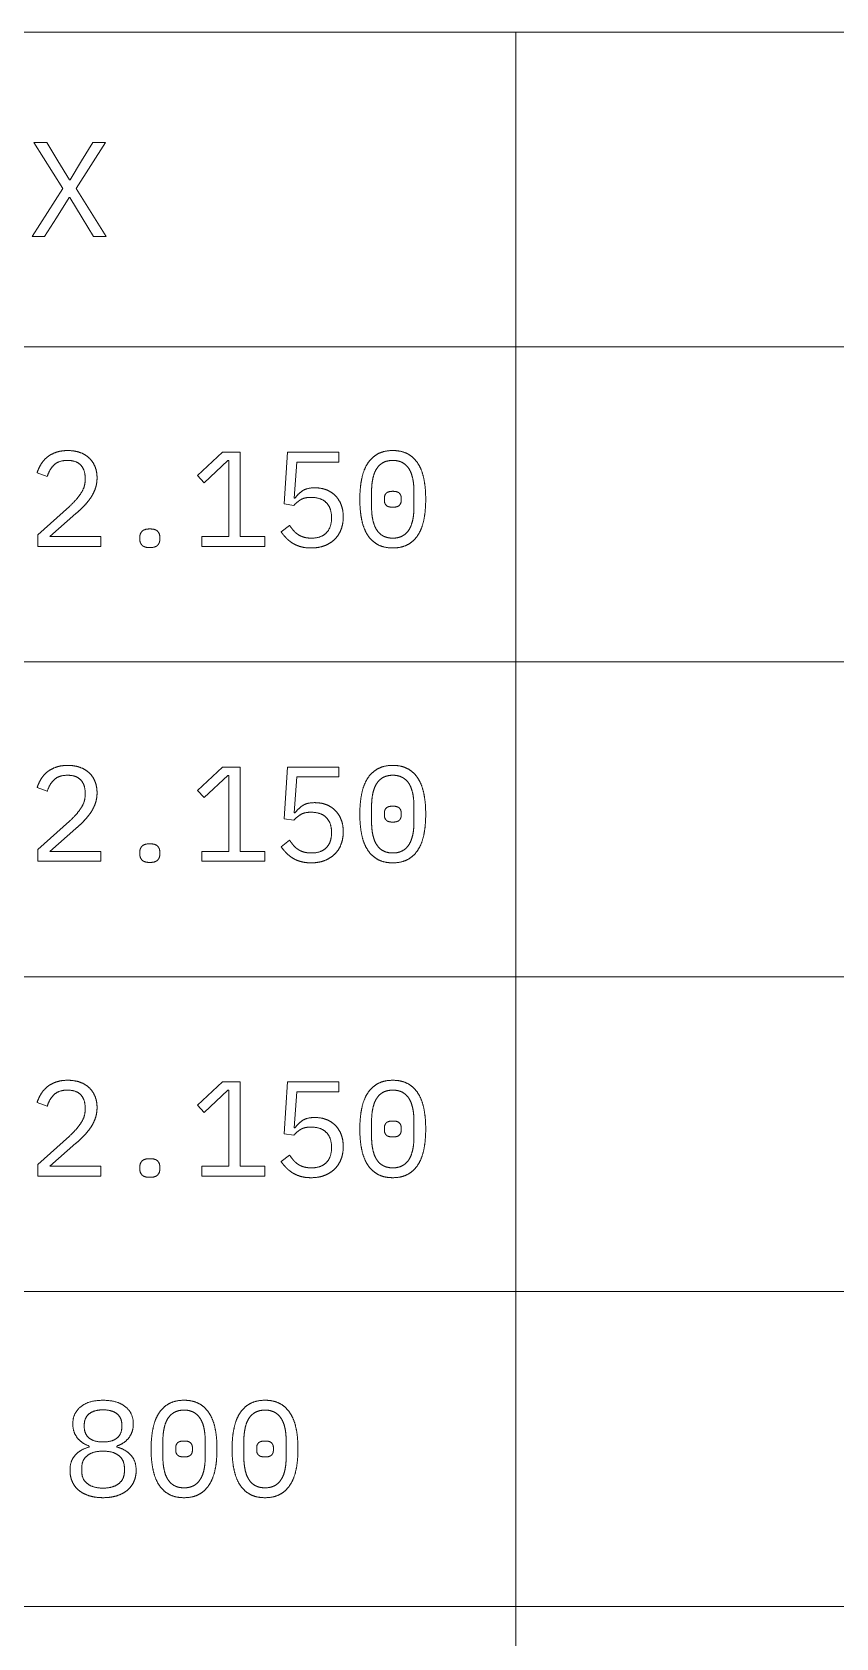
# Model space of a CAD drawing. Header units: millimetres. Extents: x 25 to 584, y 11 to 410.
# Drawn here: x 513.75 to 531.61, y 374.3 to 410 of the extents above; entities that cross this region are included whole.
import ezdxf

# ---------------------------------------------------------------- set-up
doc = ezdxf.new("R2010")
doc.units = ezdxf.units.MM
doc.layers.add('dims', color=7, linetype='Continuous', lineweight=5)

msp = doc.modelspace()

# ---------------------------------------------------------------- linework, layer by layer
at = {"layer": 'dims'}
for p, q in [((447.088, 410), (584, 410)), ((524.496, 340), (524.496, 410)), ((513.789, 407.547), (514.434, 406.521)), ((514.074, 407.547), (513.789, 407.547)), ((514.317, 407.142), (514.074, 407.547)), ((514.727, 406.524), (515.376, 407.547)), ((515.1, 407.547), (514.847, 407.142)), ((515.376, 407.547), (515.1, 407.547)), ((514.577, 406.719), (514.317, 407.142)), ((514.847, 407.142), (514.59, 406.719)), ((514.59, 406.719), (514.577, 406.719)), ((514.434, 406.521), (513.75, 405.453)), ((514.29, 405.87), (514.575, 406.326)), ((514.575, 406.326), (514.587, 406.326)), ((514.587, 406.326), (514.862, 405.87)), ((515.397, 405.453), (514.727, 406.524)), ((514.026, 405.453), (514.29, 405.87)), ((514.862, 405.87), (515.112, 405.453)), ((513.75, 405.453), (514.026, 405.453)), ((515.112, 405.453), (515.397, 405.453)), ((447.088, 403), (584, 403)), ((517.978, 400.661), (517.423, 400.142)), ((518.371, 400.661), (517.978, 400.661)), ((518.371, 398.786), (518.371, 400.661)), ((519.427, 400.661), (519.352, 399.509)), ((520.567, 400.661), (519.427, 400.661)), ((520.567, 400.442), (520.567, 400.661)), ((513.859, 400.205), (514.084, 400.121)), ((517.57, 399.983), (518.098, 400.475)), ((518.098, 400.475), (518.119, 400.475)), ((518.119, 400.475), (518.119, 398.786)), ((519.571, 399.641), (519.631, 400.442)), ((519.631, 400.442), (520.567, 400.442)), ((514.927, 400.082), (514.927, 400.046)), ((517.423, 400.142), (517.57, 399.983)), ((519.352, 399.509), (519.565, 399.479)), ((519.592, 399.641), (519.571, 399.641)), ((521.293, 399.443), (521.293, 399.785)), ((521.578, 399.647), (521.578, 399.581)), ((521.95, 399.581), (521.95, 399.647)), ((522.235, 399.785), (522.235, 399.443)), ((514.576, 399.455), (513.877, 398.825)), ((514.138, 398.786), (514.723, 399.296)), ((520.402, 399.215), (520.402, 399.191)), ((513.877, 398.825), (513.877, 398.567)), ((515.275, 398.786), (514.138, 398.786)), ((515.275, 398.567), (515.275, 398.786)), ((516.142, 398.774), (516.142, 398.72)), ((516.586, 398.72), (516.586, 398.774)), ((517.519, 398.786), (517.519, 398.567)), ((518.119, 398.786), (517.519, 398.786)), ((518.923, 398.786), (518.371, 398.786)), ((518.923, 398.567), (518.923, 398.786)), ((519.472, 399.032), (519.283, 398.888)), ((513.877, 398.567), (515.275, 398.567)), ((517.519, 398.567), (518.923, 398.567)), ((447.088, 396), (584, 396)), ((517.978, 393.661), (517.423, 393.142)), ((517.57, 392.983), (518.098, 393.475)), ((518.371, 393.661), (517.978, 393.661)), ((518.098, 393.475), (518.119, 393.475)), ((518.119, 393.475), (518.119, 391.786)), ((518.371, 391.786), (518.371, 393.661)), ((519.427, 393.661), (519.352, 392.509)), ((520.567, 393.661), (519.427, 393.661)), ((519.571, 392.641), (519.631, 393.442)), ((519.631, 393.442), (520.567, 393.442)), ((520.567, 393.442), (520.567, 393.661)), ((513.859, 393.205), (514.084, 393.121)), ((514.927, 393.082), (514.927, 393.046)), ((517.423, 393.142), (517.57, 392.983)), ((521.293, 392.443), (521.293, 392.785)), ((522.235, 392.785), (522.235, 392.443)), ((514.576, 392.455), (513.877, 391.825)), ((519.352, 392.509), (519.565, 392.479)), ((519.592, 392.641), (519.571, 392.641)), ((521.578, 392.647), (521.578, 392.581)), ((521.95, 392.581), (521.95, 392.647)), ((514.138, 391.786), (514.723, 392.296)), ((519.472, 392.032), (519.283, 391.888)), ((520.402, 392.215), (520.402, 392.191)), ((513.877, 391.825), (513.877, 391.567)), ((515.275, 391.786), (514.138, 391.786)), ((515.275, 391.567), (515.275, 391.786)), ((516.142, 391.774), (516.142, 391.72)), ((516.586, 391.72), (516.586, 391.774)), ((517.519, 391.786), (517.519, 391.567)), ((518.119, 391.786), (517.519, 391.786)), ((518.923, 391.786), (518.371, 391.786)), ((518.923, 391.567), (518.923, 391.786)), ((513.877, 391.567), (515.275, 391.567)), ((517.519, 391.567), (518.923, 391.567)), ((447.088, 389), (584, 389)), ((517.978, 386.661), (517.423, 386.142)), ((518.371, 386.661), (517.978, 386.661)), ((518.371, 384.786), (518.371, 386.661)), ((519.427, 386.661), (519.352, 385.509)), ((520.567, 386.661), (519.427, 386.661)), ((520.567, 386.442), (520.567, 386.661)), ((517.57, 385.983), (518.098, 386.475)), ((518.098, 386.475), (518.119, 386.475)), ((518.119, 386.475), (518.119, 384.786)), ((519.571, 385.641), (519.631, 386.442)), ((519.631, 386.442), (520.567, 386.442)), ((513.859, 386.205), (514.084, 386.121)), ((514.927, 386.082), (514.927, 386.046)), ((517.423, 386.142), (517.57, 385.983)), ((519.592, 385.641), (519.571, 385.641)), ((521.293, 385.443), (521.293, 385.785)), ((521.578, 385.647), (521.578, 385.581)), ((521.95, 385.581), (521.95, 385.647)), ((522.235, 385.785), (522.235, 385.443)), ((514.576, 385.455), (513.877, 384.825)), ((514.138, 384.786), (514.723, 385.296)), ((519.352, 385.509), (519.565, 385.479)), ((520.402, 385.215), (520.402, 385.191)), ((519.472, 385.032), (519.283, 384.888)), ((513.877, 384.825), (513.877, 384.567)), ((513.877, 384.567), (515.275, 384.567)), ((515.275, 384.786), (514.138, 384.786)), ((515.275, 384.567), (515.275, 384.786)), ((516.142, 384.774), (516.142, 384.72)), ((516.586, 384.72), (516.586, 384.774)), ((517.519, 384.786), (517.519, 384.567)), ((518.119, 384.786), (517.519, 384.786)), ((517.519, 384.567), (518.923, 384.567)), ((518.923, 384.786), (518.371, 384.786)), ((518.923, 384.567), (518.923, 384.786)), ((447.088, 382), (584, 382)), ((514.907, 378.992), (514.907, 379.034)), ((515.742, 379.034), (515.742, 378.992)), ((515.015, 378.566), (515.015, 378.542)), ((515.634, 378.542), (515.634, 378.566)), ((516.654, 378.329), (516.654, 378.671)), ((516.939, 378.533), (516.939, 378.467)), ((517.31, 378.467), (517.31, 378.533)), ((517.595, 378.671), (517.595, 378.329)), ((518.454, 378.329), (518.454, 378.671)), ((518.739, 378.533), (518.739, 378.467)), ((519.11, 378.467), (519.11, 378.533)), ((519.395, 378.671), (519.395, 378.329)), ((514.85, 378.008), (514.85, 378.074)), ((515.799, 378.074), (515.799, 378.008)), ((447.088, 375), (584, 375))]:
    msp.add_line(p, q, dxfattribs=at)
for points in [[(514.075, 400.544), (514.156, 400.613), (514.272, 400.655)], [(514.272, 400.655), (514.387, 400.697), (514.54, 400.697)], [(514.54, 400.697), (514.696, 400.697), (514.818, 400.652)], [(514.818, 400.652), (514.939, 400.607), (515.022, 400.526)], [(521.206, 400.412), (521.296, 400.55), (521.434, 400.624)], [(521.434, 400.624), (521.572, 400.697), (521.764, 400.697)], [(521.764, 400.697), (521.956, 400.697), (522.094, 400.624)], [(522.094, 400.624), (522.232, 400.55), (522.322, 400.412)], [(513.859, 400.205), (513.889, 400.298), (513.942, 400.386)], [(513.942, 400.386), (513.994, 400.475), (514.075, 400.544)], [(514.239, 400.38), (514.135, 400.283), (514.084, 400.121)], [(514.534, 400.478), (514.342, 400.478), (514.239, 400.38)], [(514.828, 400.375), (514.729, 400.478), (514.534, 400.478)], [(514.927, 400.082), (514.927, 400.271), (514.828, 400.375)], [(515.022, 400.526), (515.104, 400.445), (515.148, 400.334)], [(515.148, 400.334), (515.191, 400.223), (515.191, 400.091)], [(521.074, 400.072), (521.116, 400.274), (521.206, 400.412)], [(521.403, 400.289), (521.347, 400.199), (521.32, 400.07)], [(521.548, 400.429), (521.458, 400.379), (521.403, 400.289)], [(521.764, 400.478), (521.638, 400.478), (521.548, 400.429)], [(521.98, 400.429), (521.89, 400.478), (521.764, 400.478)], [(522.126, 400.289), (522.07, 400.379), (521.98, 400.429)], [(522.208, 400.07), (522.181, 400.199), (522.126, 400.289)], [(522.322, 400.412), (522.412, 400.274), (522.454, 400.072)], [(514.828, 399.739), (514.927, 399.884), (514.927, 400.046)], [(515.157, 399.866), (515.122, 399.761), (515.061, 399.665)], [(515.191, 400.091), (515.191, 399.971), (515.157, 399.866)], [(519.766, 399.808), (519.862, 399.869), (520.03, 399.869)], [(520.03, 399.869), (520.168, 399.869), (520.284, 399.826)], [(521.032, 399.614), (521.032, 399.869), (521.074, 400.072)], [(521.32, 400.07), (521.293, 399.941), (521.293, 399.785)], [(522.235, 399.785), (522.235, 399.941), (522.208, 400.07)], [(522.454, 400.072), (522.496, 399.869), (522.496, 399.614)], [(514.576, 399.455), (514.729, 399.593), (514.828, 399.739)], [(515.061, 399.665), (514.999, 399.569), (514.914, 399.478)], [(519.717, 399.605), (519.634, 399.554), (519.565, 399.479)], [(519.592, 399.641), (519.67, 399.746), (519.766, 399.808)], [(519.949, 399.656), (519.799, 399.656), (519.717, 399.605)], [(520.285, 399.539), (520.168, 399.656), (519.949, 399.656)], [(520.284, 399.826), (520.399, 399.782), (520.483, 399.698)], [(520.402, 399.215), (520.402, 399.422), (520.285, 399.539)], [(520.483, 399.698), (520.567, 399.614), (520.615, 399.496)], [(520.615, 399.496), (520.663, 399.377), (520.663, 399.224)], [(521.074, 399.155), (521.032, 399.356), (521.032, 399.614)], [(521.578, 399.647), (521.578, 399.707), (521.619, 399.749)], [(521.619, 399.479), (521.578, 399.521), (521.578, 399.581)], [(521.619, 399.749), (521.659, 399.791), (521.764, 399.791)], [(521.764, 399.791), (521.869, 399.791), (521.91, 399.749)], [(521.91, 399.749), (521.95, 399.707), (521.95, 399.647)], [(521.95, 399.581), (521.95, 399.521), (521.91, 399.479)], [(522.496, 399.614), (522.496, 399.356), (522.454, 399.155)], [(514.914, 399.478), (514.828, 399.386), (514.723, 399.296)], [(520.287, 398.867), (520.402, 398.984), (520.402, 399.191)], [(520.663, 399.224), (520.663, 399.071), (520.615, 398.944)], [(521.206, 398.816), (521.116, 398.954), (521.074, 399.155)], [(521.293, 399.443), (521.293, 399.284), (521.32, 399.157)], [(521.32, 399.157), (521.347, 399.029), (521.403, 398.939)], [(521.764, 399.437), (521.659, 399.437), (521.619, 399.479)], [(521.91, 399.479), (521.869, 399.437), (521.764, 399.437)], [(522.126, 398.939), (522.181, 399.029), (522.208, 399.157)], [(522.208, 399.157), (522.235, 399.284), (522.235, 399.443)], [(522.454, 399.155), (522.412, 398.954), (522.322, 398.816)], [(516.142, 398.774), (516.142, 398.852), (516.192, 398.903)], [(516.192, 398.903), (516.241, 398.954), (516.364, 398.954)], [(516.364, 398.954), (516.487, 398.954), (516.537, 398.903)], [(516.537, 398.903), (516.586, 398.852), (516.586, 398.774)], [(519.391, 398.756), (519.331, 398.819), (519.283, 398.888)], [(519.472, 399.032), (519.514, 398.969), (519.558, 398.918)], [(519.558, 398.918), (519.601, 398.867), (519.658, 398.83)], [(519.658, 398.83), (519.715, 398.792), (519.787, 398.771)], [(519.787, 398.771), (519.859, 398.75), (519.955, 398.75)], [(519.955, 398.75), (520.171, 398.75), (520.287, 398.867)], [(520.615, 398.944), (520.567, 398.816), (520.474, 398.725)], [(521.434, 398.605), (521.296, 398.678), (521.206, 398.816)], [(521.403, 398.939), (521.458, 398.849), (521.548, 398.8)], [(521.548, 398.8), (521.638, 398.75), (521.764, 398.75)], [(521.764, 398.75), (521.89, 398.75), (521.98, 398.8)], [(521.98, 398.8), (522.07, 398.849), (522.126, 398.939)], [(522.322, 398.816), (522.232, 398.678), (522.094, 398.605)], [(516.192, 398.591), (516.142, 398.642), (516.142, 398.72)], [(516.364, 398.54), (516.241, 398.54), (516.192, 398.591)], [(516.537, 398.591), (516.487, 398.54), (516.364, 398.54)], [(516.586, 398.72), (516.586, 398.642), (516.537, 398.591)], [(519.531, 398.642), (519.451, 398.693), (519.391, 398.756)], [(519.714, 398.561), (519.61, 398.591), (519.531, 398.642)], [(519.949, 398.531), (519.817, 398.531), (519.714, 398.561)], [(520.249, 398.582), (520.117, 398.531), (519.949, 398.531)], [(520.474, 398.725), (520.381, 398.633), (520.249, 398.582)], [(521.764, 398.531), (521.572, 398.531), (521.434, 398.605)], [(522.094, 398.605), (521.956, 398.531), (521.764, 398.531)], [(513.942, 393.386), (513.994, 393.475), (514.075, 393.544)], [(514.075, 393.544), (514.156, 393.613), (514.272, 393.655)], [(514.534, 393.478), (514.342, 393.478), (514.239, 393.38)], [(514.272, 393.655), (514.387, 393.697), (514.54, 393.697)], [(514.828, 393.375), (514.729, 393.478), (514.534, 393.478)], [(514.54, 393.697), (514.696, 393.697), (514.818, 393.652)], [(514.818, 393.652), (514.939, 393.607), (515.022, 393.526)], [(515.022, 393.526), (515.104, 393.445), (515.148, 393.334)], [(521.206, 393.412), (521.296, 393.55), (521.434, 393.624)], [(521.548, 393.429), (521.458, 393.379), (521.403, 393.289)], [(521.434, 393.624), (521.572, 393.697), (521.764, 393.697)], [(521.764, 393.478), (521.638, 393.478), (521.548, 393.429)], [(521.764, 393.697), (521.956, 393.697), (522.094, 393.624)], [(521.98, 393.429), (521.89, 393.478), (521.764, 393.478)], [(522.126, 393.289), (522.07, 393.379), (521.98, 393.429)], [(522.094, 393.624), (522.232, 393.55), (522.322, 393.412)], [(513.859, 393.205), (513.889, 393.298), (513.942, 393.386)], [(514.239, 393.38), (514.135, 393.283), (514.084, 393.121)], [(514.927, 393.082), (514.927, 393.271), (514.828, 393.375)], [(515.148, 393.334), (515.191, 393.223), (515.191, 393.091)], [(515.191, 393.091), (515.191, 392.971), (515.157, 392.866)], [(521.032, 392.614), (521.032, 392.869), (521.074, 393.072)], [(521.074, 393.072), (521.116, 393.274), (521.206, 393.412)], [(521.32, 393.07), (521.293, 392.941), (521.293, 392.785)], [(521.403, 393.289), (521.347, 393.199), (521.32, 393.07)], [(522.208, 393.07), (522.181, 393.199), (522.126, 393.289)], [(522.235, 392.785), (522.235, 392.941), (522.208, 393.07)], [(522.322, 393.412), (522.412, 393.274), (522.454, 393.072)], [(522.454, 393.072), (522.496, 392.869), (522.496, 392.614)], [(514.576, 392.455), (514.729, 392.593), (514.828, 392.739)], [(514.828, 392.739), (514.927, 392.884), (514.927, 393.046)], [(515.157, 392.866), (515.122, 392.761), (515.061, 392.665)], [(519.592, 392.641), (519.67, 392.746), (519.766, 392.808)], [(519.766, 392.808), (519.862, 392.869), (520.03, 392.869)], [(520.03, 392.869), (520.168, 392.869), (520.284, 392.826)], [(520.284, 392.826), (520.399, 392.782), (520.483, 392.698)], [(521.578, 392.647), (521.578, 392.707), (521.619, 392.749)], [(521.619, 392.749), (521.659, 392.791), (521.764, 392.791)], [(521.764, 392.791), (521.869, 392.791), (521.91, 392.749)], [(521.91, 392.749), (521.95, 392.707), (521.95, 392.647)], [(514.914, 392.478), (514.828, 392.386), (514.723, 392.296)], [(515.061, 392.665), (514.999, 392.569), (514.914, 392.478)], [(519.717, 392.605), (519.634, 392.554), (519.565, 392.479)], [(519.949, 392.656), (519.799, 392.656), (519.717, 392.605)], [(520.285, 392.539), (520.168, 392.656), (519.949, 392.656)], [(520.402, 392.215), (520.402, 392.422), (520.285, 392.539)], [(520.483, 392.698), (520.567, 392.614), (520.615, 392.496)], [(520.615, 392.496), (520.663, 392.377), (520.663, 392.224)], [(521.074, 392.155), (521.032, 392.356), (521.032, 392.614)], [(521.293, 392.443), (521.293, 392.284), (521.32, 392.157)], [(521.619, 392.479), (521.578, 392.521), (521.578, 392.581)], [(521.764, 392.437), (521.659, 392.437), (521.619, 392.479)], [(521.91, 392.479), (521.869, 392.437), (521.764, 392.437)], [(521.95, 392.581), (521.95, 392.521), (521.91, 392.479)], [(522.208, 392.157), (522.235, 392.284), (522.235, 392.443)], [(522.496, 392.614), (522.496, 392.356), (522.454, 392.155)], [(519.472, 392.032), (519.514, 391.969), (519.558, 391.918)], [(520.287, 391.867), (520.402, 391.984), (520.402, 392.191)], [(520.663, 392.224), (520.663, 392.071), (520.615, 391.944)], [(521.206, 391.816), (521.116, 391.954), (521.074, 392.155)], [(521.32, 392.157), (521.347, 392.029), (521.403, 391.939)], [(522.126, 391.939), (522.181, 392.029), (522.208, 392.157)], [(522.454, 392.155), (522.412, 391.954), (522.322, 391.816)], [(516.142, 391.774), (516.142, 391.852), (516.192, 391.903)], [(516.192, 391.591), (516.142, 391.642), (516.142, 391.72)], [(516.192, 391.903), (516.241, 391.954), (516.364, 391.954)], [(516.364, 391.954), (516.487, 391.954), (516.537, 391.903)], [(516.537, 391.903), (516.586, 391.852), (516.586, 391.774)], [(516.586, 391.72), (516.586, 391.642), (516.537, 391.591)], [(519.391, 391.756), (519.331, 391.819), (519.283, 391.888)], [(519.531, 391.642), (519.451, 391.693), (519.391, 391.756)], [(519.714, 391.561), (519.61, 391.591), (519.531, 391.642)], [(519.558, 391.918), (519.601, 391.867), (519.658, 391.83)], [(519.658, 391.83), (519.715, 391.792), (519.787, 391.771)], [(519.787, 391.771), (519.859, 391.75), (519.955, 391.75)], [(519.955, 391.75), (520.171, 391.75), (520.287, 391.867)], [(520.474, 391.725), (520.381, 391.633), (520.249, 391.582)], [(520.615, 391.944), (520.567, 391.816), (520.474, 391.725)], [(521.434, 391.605), (521.296, 391.678), (521.206, 391.816)], [(521.403, 391.939), (521.458, 391.849), (521.548, 391.8)], [(521.548, 391.8), (521.638, 391.75), (521.764, 391.75)], [(521.764, 391.75), (521.89, 391.75), (521.98, 391.8)], [(521.98, 391.8), (522.07, 391.849), (522.126, 391.939)], [(522.322, 391.816), (522.232, 391.678), (522.094, 391.605)], [(516.364, 391.54), (516.241, 391.54), (516.192, 391.591)], [(516.537, 391.591), (516.487, 391.54), (516.364, 391.54)], [(519.949, 391.531), (519.817, 391.531), (519.714, 391.561)], [(520.249, 391.582), (520.117, 391.531), (519.949, 391.531)], [(521.764, 391.531), (521.572, 391.531), (521.434, 391.605)], [(522.094, 391.605), (521.956, 391.531), (521.764, 391.531)], [(514.075, 386.544), (514.156, 386.613), (514.272, 386.655)], [(514.272, 386.655), (514.387, 386.697), (514.54, 386.697)], [(514.54, 386.697), (514.696, 386.697), (514.818, 386.652)], [(514.818, 386.652), (514.939, 386.607), (515.022, 386.526)], [(521.434, 386.624), (521.572, 386.697), (521.764, 386.697)], [(521.764, 386.697), (521.956, 386.697), (522.094, 386.624)], [(513.859, 386.205), (513.889, 386.298), (513.942, 386.386)], [(513.942, 386.386), (513.994, 386.475), (514.075, 386.544)], [(514.239, 386.38), (514.135, 386.283), (514.084, 386.121)], [(514.534, 386.478), (514.342, 386.478), (514.239, 386.38)], [(514.828, 386.375), (514.729, 386.478), (514.534, 386.478)], [(514.927, 386.082), (514.927, 386.271), (514.828, 386.375)], [(515.022, 386.526), (515.104, 386.445), (515.148, 386.334)], [(515.148, 386.334), (515.191, 386.223), (515.191, 386.091)], [(521.074, 386.072), (521.116, 386.274), (521.206, 386.412)], [(521.206, 386.412), (521.296, 386.55), (521.434, 386.624)], [(521.403, 386.289), (521.347, 386.199), (521.32, 386.07)], [(521.548, 386.429), (521.458, 386.379), (521.403, 386.289)], [(521.764, 386.478), (521.638, 386.478), (521.548, 386.429)], [(521.98, 386.429), (521.89, 386.478), (521.764, 386.478)], [(522.126, 386.289), (522.07, 386.379), (521.98, 386.429)], [(522.094, 386.624), (522.232, 386.55), (522.322, 386.412)], [(522.208, 386.07), (522.181, 386.199), (522.126, 386.289)], [(522.322, 386.412), (522.412, 386.274), (522.454, 386.072)], [(514.828, 385.739), (514.927, 385.884), (514.927, 386.046)], [(515.191, 386.091), (515.191, 385.971), (515.157, 385.866)], [(521.032, 385.614), (521.032, 385.869), (521.074, 386.072)], [(521.32, 386.07), (521.293, 385.941), (521.293, 385.785)], [(522.235, 385.785), (522.235, 385.941), (522.208, 386.07)], [(522.454, 386.072), (522.496, 385.869), (522.496, 385.614)], [(514.576, 385.455), (514.729, 385.593), (514.828, 385.739)], [(515.061, 385.665), (514.999, 385.569), (514.914, 385.478)], [(515.157, 385.866), (515.122, 385.761), (515.061, 385.665)], [(519.717, 385.605), (519.634, 385.554), (519.565, 385.479)], [(519.592, 385.641), (519.67, 385.746), (519.766, 385.808)], [(519.949, 385.656), (519.799, 385.656), (519.717, 385.605)], [(519.766, 385.808), (519.862, 385.869), (520.03, 385.869)], [(520.285, 385.539), (520.168, 385.656), (519.949, 385.656)], [(520.03, 385.869), (520.168, 385.869), (520.284, 385.826)], [(520.284, 385.826), (520.399, 385.782), (520.483, 385.698)], [(520.483, 385.698), (520.567, 385.614), (520.615, 385.496)], [(521.074, 385.155), (521.032, 385.356), (521.032, 385.614)], [(521.578, 385.647), (521.578, 385.707), (521.619, 385.749)], [(521.619, 385.479), (521.578, 385.521), (521.578, 385.581)], [(521.619, 385.749), (521.659, 385.791), (521.764, 385.791)], [(521.764, 385.791), (521.869, 385.791), (521.91, 385.749)], [(521.91, 385.749), (521.95, 385.707), (521.95, 385.647)], [(521.95, 385.581), (521.95, 385.521), (521.91, 385.479)], [(522.496, 385.614), (522.496, 385.356), (522.454, 385.155)], [(514.914, 385.478), (514.828, 385.386), (514.723, 385.296)], [(520.402, 385.215), (520.402, 385.422), (520.285, 385.539)], [(520.615, 385.496), (520.663, 385.377), (520.663, 385.224)], [(520.663, 385.224), (520.663, 385.071), (520.615, 384.944)], [(521.293, 385.443), (521.293, 385.284), (521.32, 385.157)], [(521.764, 385.437), (521.659, 385.437), (521.619, 385.479)], [(521.91, 385.479), (521.869, 385.437), (521.764, 385.437)], [(522.208, 385.157), (522.235, 385.284), (522.235, 385.443)], [(516.142, 384.774), (516.142, 384.852), (516.192, 384.903)], [(516.192, 384.903), (516.241, 384.954), (516.364, 384.954)], [(516.364, 384.954), (516.487, 384.954), (516.537, 384.903)], [(516.537, 384.903), (516.586, 384.852), (516.586, 384.774)], [(519.391, 384.756), (519.331, 384.819), (519.283, 384.888)], [(519.472, 385.032), (519.514, 384.969), (519.558, 384.918)], [(519.558, 384.918), (519.601, 384.867), (519.658, 384.83)], [(519.955, 384.75), (520.171, 384.75), (520.287, 384.867)], [(520.287, 384.867), (520.402, 384.984), (520.402, 385.191)], [(520.615, 384.944), (520.567, 384.816), (520.474, 384.725)], [(521.206, 384.816), (521.116, 384.954), (521.074, 385.155)], [(521.32, 385.157), (521.347, 385.029), (521.403, 384.939)], [(521.403, 384.939), (521.458, 384.849), (521.548, 384.8)], [(521.98, 384.8), (522.07, 384.849), (522.126, 384.939)], [(522.126, 384.939), (522.181, 385.029), (522.208, 385.157)], [(522.454, 385.155), (522.412, 384.954), (522.322, 384.816)], [(516.192, 384.591), (516.142, 384.642), (516.142, 384.72)], [(516.364, 384.54), (516.241, 384.54), (516.192, 384.591)], [(516.537, 384.591), (516.487, 384.54), (516.364, 384.54)], [(516.586, 384.72), (516.586, 384.642), (516.537, 384.591)], [(519.531, 384.642), (519.451, 384.693), (519.391, 384.756)], [(519.714, 384.561), (519.61, 384.591), (519.531, 384.642)], [(519.658, 384.83), (519.715, 384.792), (519.787, 384.771)], [(519.949, 384.531), (519.817, 384.531), (519.714, 384.561)], [(519.787, 384.771), (519.859, 384.75), (519.955, 384.75)], [(520.249, 384.582), (520.117, 384.531), (519.949, 384.531)], [(520.474, 384.725), (520.381, 384.633), (520.249, 384.582)], [(521.434, 384.605), (521.296, 384.678), (521.206, 384.816)], [(521.764, 384.531), (521.572, 384.531), (521.434, 384.605)], [(521.548, 384.8), (521.638, 384.75), (521.764, 384.75)], [(521.764, 384.75), (521.89, 384.75), (521.98, 384.8)], [(522.094, 384.605), (521.956, 384.531), (521.764, 384.531)], [(522.322, 384.816), (522.232, 384.678), (522.094, 384.605)], [(514.83, 379.44), (515.007, 379.583), (515.325, 379.583)], [(515.325, 379.583), (515.642, 379.583), (515.82, 379.44)], [(516.567, 379.298), (516.657, 379.436), (516.795, 379.509)], [(516.795, 379.509), (516.932, 379.583), (517.125, 379.583)], [(517.125, 379.583), (517.317, 379.583), (517.455, 379.509)], [(517.455, 379.509), (517.592, 379.436), (517.682, 379.298)], [(518.367, 379.298), (518.457, 379.436), (518.595, 379.509)], [(518.595, 379.509), (518.732, 379.583), (518.925, 379.583)], [(518.925, 379.583), (519.117, 379.583), (519.255, 379.509)], [(519.255, 379.509), (519.392, 379.436), (519.482, 379.298)], [(514.652, 379.058), (514.652, 379.298), (514.83, 379.44)], [(515.017, 379.283), (514.907, 379.196), (514.907, 379.034)], [(515.325, 379.37), (515.127, 379.37), (515.017, 379.283)], [(515.632, 379.283), (515.522, 379.37), (515.325, 379.37)], [(515.742, 379.034), (515.742, 379.196), (515.632, 379.283)], [(515.82, 379.44), (515.997, 379.298), (515.997, 379.058)], [(516.435, 378.958), (516.477, 379.16), (516.567, 379.298)], [(516.763, 379.175), (516.707, 379.085), (516.681, 378.956)], [(516.909, 379.314), (516.819, 379.265), (516.763, 379.175)], [(517.125, 379.364), (516.999, 379.364), (516.909, 379.314)], [(517.34, 379.314), (517.25, 379.364), (517.125, 379.364)], [(517.486, 379.175), (517.43, 379.265), (517.34, 379.314)], [(517.569, 378.956), (517.542, 379.085), (517.486, 379.175)], [(517.682, 379.298), (517.772, 379.16), (517.815, 378.958)], [(518.235, 378.958), (518.277, 379.16), (518.367, 379.298)], [(518.563, 379.175), (518.507, 379.085), (518.481, 378.956)], [(518.709, 379.314), (518.619, 379.265), (518.563, 379.175)], [(518.925, 379.364), (518.799, 379.364), (518.709, 379.314)], [(519.14, 379.314), (519.05, 379.364), (518.925, 379.364)], [(519.286, 379.175), (519.23, 379.265), (519.14, 379.314)], [(519.369, 378.956), (519.342, 379.085), (519.286, 379.175)], [(519.482, 379.298), (519.572, 379.16), (519.615, 378.958)], [(514.75, 378.75), (514.652, 378.878), (514.652, 379.058)], [(514.907, 378.992), (514.907, 378.83), (515.014, 378.743)], [(515.635, 378.743), (515.742, 378.83), (515.742, 378.992)], [(515.997, 379.058), (515.997, 378.878), (515.899, 378.75)], [(516.392, 378.5), (516.392, 378.755), (516.435, 378.958)], [(516.681, 378.956), (516.654, 378.827), (516.654, 378.671)], [(517.595, 378.671), (517.595, 378.827), (517.569, 378.956)], [(517.815, 378.958), (517.857, 378.755), (517.857, 378.5)], [(518.192, 378.5), (518.192, 378.755), (518.235, 378.958)], [(518.481, 378.956), (518.454, 378.827), (518.454, 378.671)], [(519.395, 378.671), (519.395, 378.827), (519.369, 378.956)], [(519.615, 378.958), (519.657, 378.755), (519.657, 378.5)], [(514.707, 378.365), (514.824, 378.491), (515.015, 378.542)], [(515.015, 378.566), (514.847, 378.623), (514.75, 378.75)], [(515.325, 378.452), (515.1, 378.452), (514.975, 378.353)], [(515.014, 378.743), (515.12, 378.656), (515.325, 378.656)], [(515.325, 378.656), (515.529, 378.656), (515.635, 378.743)], [(515.674, 378.353), (515.55, 378.452), (515.325, 378.452)], [(515.899, 378.75), (515.802, 378.623), (515.634, 378.566)], [(515.634, 378.542), (515.825, 378.491), (515.942, 378.365)], [(516.435, 378.041), (516.392, 378.242), (516.392, 378.5)], [(516.939, 378.533), (516.939, 378.593), (516.979, 378.635)], [(516.979, 378.365), (516.939, 378.407), (516.939, 378.467)], [(516.979, 378.635), (517.02, 378.677), (517.125, 378.677)], [(517.125, 378.677), (517.23, 378.677), (517.27, 378.635)], [(517.27, 378.635), (517.31, 378.593), (517.31, 378.533)], [(517.31, 378.467), (517.31, 378.407), (517.27, 378.365)], [(517.857, 378.5), (517.857, 378.242), (517.815, 378.041)], [(518.235, 378.041), (518.192, 378.242), (518.192, 378.5)], [(518.739, 378.533), (518.739, 378.593), (518.779, 378.635)], [(518.779, 378.365), (518.739, 378.407), (518.739, 378.467)], [(518.779, 378.635), (518.82, 378.677), (518.925, 378.677)], [(518.925, 378.677), (519.03, 378.677), (519.07, 378.635)], [(519.07, 378.635), (519.11, 378.593), (519.11, 378.533)], [(519.11, 378.467), (519.11, 378.407), (519.07, 378.365)], [(519.657, 378.5), (519.657, 378.242), (519.615, 378.041)], [(514.59, 378.023), (514.59, 378.239), (514.707, 378.365)], [(514.975, 378.353), (514.85, 378.254), (514.85, 378.074)], [(515.799, 378.074), (515.799, 378.254), (515.674, 378.353)], [(515.942, 378.365), (516.06, 378.239), (516.06, 378.023)], [(516.654, 378.329), (516.654, 378.17), (516.681, 378.043)], [(517.125, 378.323), (517.02, 378.323), (516.979, 378.365)], [(517.27, 378.365), (517.23, 378.323), (517.125, 378.323)], [(517.569, 378.043), (517.595, 378.17), (517.595, 378.329)], [(518.454, 378.329), (518.454, 378.17), (518.481, 378.043)], [(518.925, 378.323), (518.82, 378.323), (518.779, 378.365)], [(519.07, 378.365), (519.03, 378.323), (518.925, 378.323)], [(519.369, 378.043), (519.395, 378.17), (519.395, 378.329)], [(514.636, 377.783), (514.59, 377.894), (514.59, 378.023)], [(514.774, 377.591), (514.682, 377.672), (514.636, 377.783)], [(514.85, 378.008), (514.85, 377.828), (514.976, 377.729)], [(514.976, 377.729), (515.102, 377.63), (515.325, 377.63)], [(515.325, 377.63), (515.547, 377.63), (515.673, 377.729)], [(515.673, 377.729), (515.799, 377.828), (515.799, 378.008)], [(516.013, 377.783), (515.967, 377.672), (515.874, 377.591)], [(516.06, 378.023), (516.06, 377.894), (516.013, 377.783)], [(516.567, 377.702), (516.477, 377.84), (516.435, 378.041)], [(516.681, 378.043), (516.707, 377.915), (516.763, 377.825)], [(516.763, 377.825), (516.819, 377.735), (516.909, 377.685)], [(517.34, 377.685), (517.43, 377.735), (517.486, 377.825)], [(517.486, 377.825), (517.542, 377.915), (517.569, 378.043)], [(517.815, 378.041), (517.772, 377.84), (517.682, 377.702)], [(518.367, 377.702), (518.277, 377.84), (518.235, 378.041)], [(518.481, 378.043), (518.507, 377.915), (518.563, 377.825)], [(518.563, 377.825), (518.619, 377.735), (518.709, 377.685)], [(519.14, 377.685), (519.23, 377.735), (519.286, 377.825)], [(519.286, 377.825), (519.342, 377.915), (519.369, 378.043)], [(519.615, 378.041), (519.572, 377.84), (519.482, 377.702)], [(515.004, 377.464), (514.865, 377.51), (514.774, 377.591)], [(515.325, 377.417), (515.142, 377.417), (515.004, 377.464)], [(515.644, 377.464), (515.507, 377.417), (515.325, 377.417)], [(515.874, 377.591), (515.78, 377.51), (515.644, 377.464)], [(516.795, 377.49), (516.657, 377.564), (516.567, 377.702)], [(517.125, 377.417), (516.932, 377.417), (516.795, 377.49)], [(516.909, 377.685), (516.999, 377.636), (517.125, 377.636)], [(517.125, 377.636), (517.25, 377.636), (517.34, 377.685)], [(517.455, 377.49), (517.317, 377.417), (517.125, 377.417)], [(517.682, 377.702), (517.592, 377.564), (517.455, 377.49)], [(518.595, 377.49), (518.457, 377.564), (518.367, 377.702)], [(518.925, 377.417), (518.732, 377.417), (518.595, 377.49)], [(518.709, 377.685), (518.799, 377.636), (518.925, 377.636)], [(518.925, 377.636), (519.05, 377.636), (519.14, 377.685)], [(519.255, 377.49), (519.117, 377.417), (518.925, 377.417)], [(519.482, 377.702), (519.392, 377.564), (519.255, 377.49)]]:
    msp.add_open_spline(points, degree=2, dxfattribs=at)

doc.saveas('drawing.dxf')
